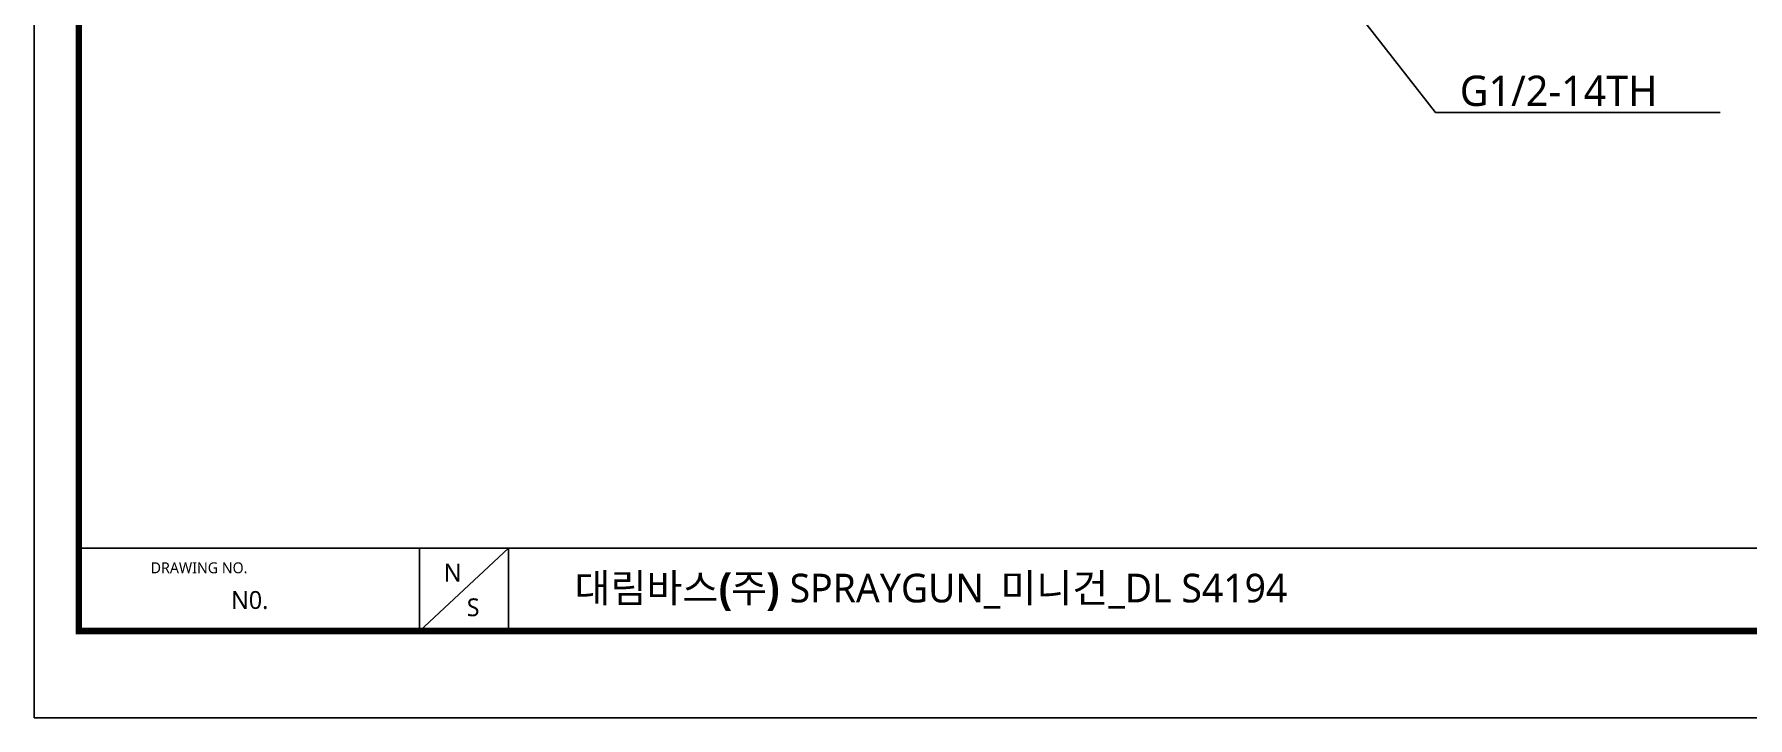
# Model space of a CAD drawing. Extents: x 16296675150 to 16296675606, y -37409617853 to -37409617519.
# Drawn here: x 16296675150.2 to 16296675433, y -37409617852.5 to -37409617739.8 of the extents above; entities that cross this region are included whole.
import ezdxf

# ---------------------------------------------------------------- set-up
doc = ezdxf.new("R2010")
doc.units = 0
doc.header["$LTSCALE"] = 10
doc.header["$MEASUREMENT"] = 0
doc.layers.get('0').update_dxf_attribs({"linetype": 'CONTINUOUS'})
doc.layers.add('DIM', color=3, linetype='CONTINUOUS')
doc.styles.add('Daelim Dimension', font='')
doc.styles.get('Daelim Dimension').set_extended_font_data('NanumGothic')

msp = doc.modelspace()

# ---------------------------------------------------------------- linework, layer by layer
at = {"color": 5}
msp.add_line((16296675157.573191, -37409617824.561096), (16296675524.50429, -37409617824.561096), dxfattribs=at)
at = {"color": 5, "ltscale": 40}
for p, q in [((16296675213.81868, -37409617824.561096), (16296675213.81868, -37409617838.292542)), ((16296675213.81868, -37409617824.561096), (16296675213.81868, -37409617838.292542)), ((16296675228.514721, -37409617824.561096), (16296675213.81868, -37409617838.292542)), ((16296675228.514721, -37409617824.561096), (16296675213.81868, -37409617838.292542)), ((16296675228.514721, -37409617824.561096), (16296675228.514721, -37409617838.292542)), ((16296675228.514721, -37409617824.561096), (16296675228.514721, -37409617838.292542))]:
    msp.add_line(p, q, dxfattribs=at)
at = {"ltscale": 0.5}
msp.add_lwpolyline([(16296675150.245461, -37409617852.537933), (16296675605.945459, -37409617852.537933), (16296675605.945459, -37409617518.637917), (16296675150.245461, -37409617518.637917)], close=True, dxfattribs=at)
at = {"color": 5, "linetype": 'ByBlock', "lineweight": 200, "const_width": 1.05}
msp.add_lwpolyline([(16296675157.573191, -37409617838.240623), (16296675598.573191, -37409617838.240623), (16296675598.573191, -37409617526.390617), (16296675157.573191, -37409617526.390617)], close=True, dxfattribs=at)
at = {"layer": 'DIM', "color": 5}
for p, q in [((16296675370.00997, -37409617738.125107), (16296675381.446239, -37409617752.719902)), ((16296675381.446239, -37409617752.719902), (16296675428.393841, -37409617752.719902))]:
    msp.add_line(p, q, dxfattribs=at)

# ---------------------------------------------------------------- texts
at = {"color": 5, "ltscale": 40, "style": 'Daelim Dimension'}
msp.add_text('DRAWING NO.', height=1.79830789, dxfattribs=at).set_placement((16296675169.45422, -37409617828.715378))
at = {"attachment_point": 1, "style": 'Daelim Dimension'}
for s, insert, char_height, width in [('N', (16296675217.815809, -37409617827.135498), 2.942886, 4.10711739), ('N0.', (16296675182.73349, -37409617831.656609), 2.9428865, 18.4617613), ('S', (16296675221.600109, -37409617832.859756), 2.942886, 4.10711739)]:
    msp.add_mtext(s, dxfattribs=dict(at, insert=insert, char_height=char_height, width=width))
at = {"color": 2, "insert": (16296675239.38377, -37409617828.793381), "char_height": 4.729639005, "width": 196.55095463, "attachment_point": 1, "style": 'Daelim Dimension'}
msp.add_mtext('{\\fPretendard Variable SemiBold|b0|i0|c129|p2;대림바스(주)} SPRAYGUN_{\\fGulim|b0|i0|c129|p50;미니건}_DL S4194', dxfattribs=at)
at = {"layer": 'DIM', "color": 2, "insert": (16296675385.446239, -37409617751.719902), "char_height": 5, "attachment_point": 7, "style": 'Daelim Dimension'}
msp.add_mtext('\\A1;G1/2-14TH', dxfattribs=at)

doc.saveas('drawing.dxf')
